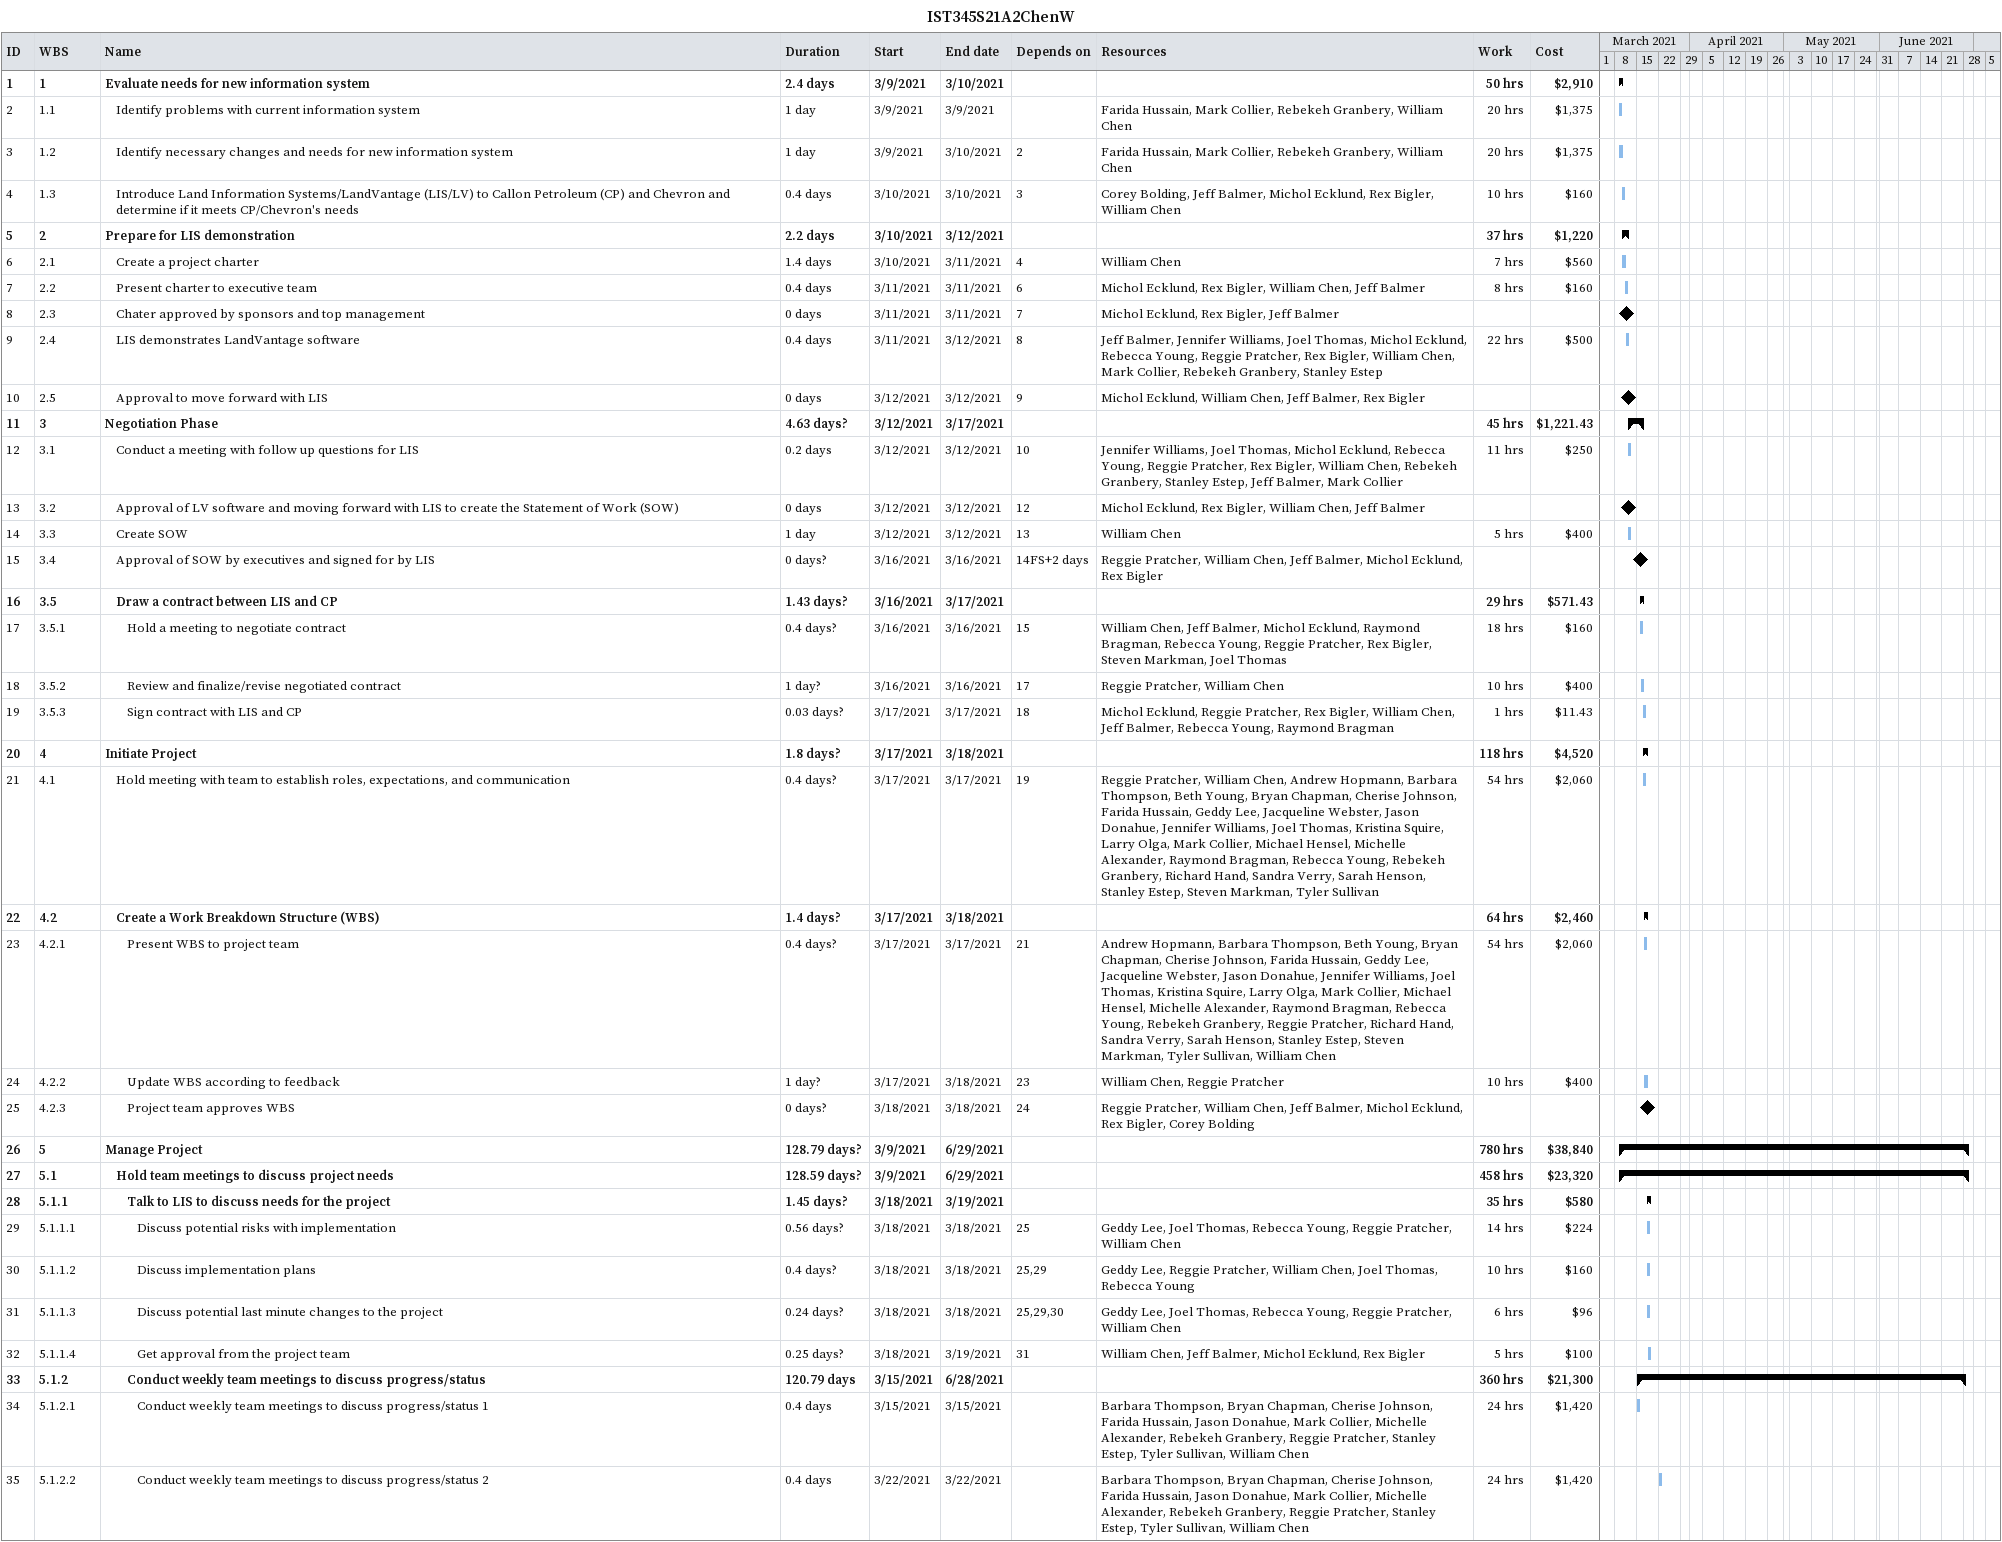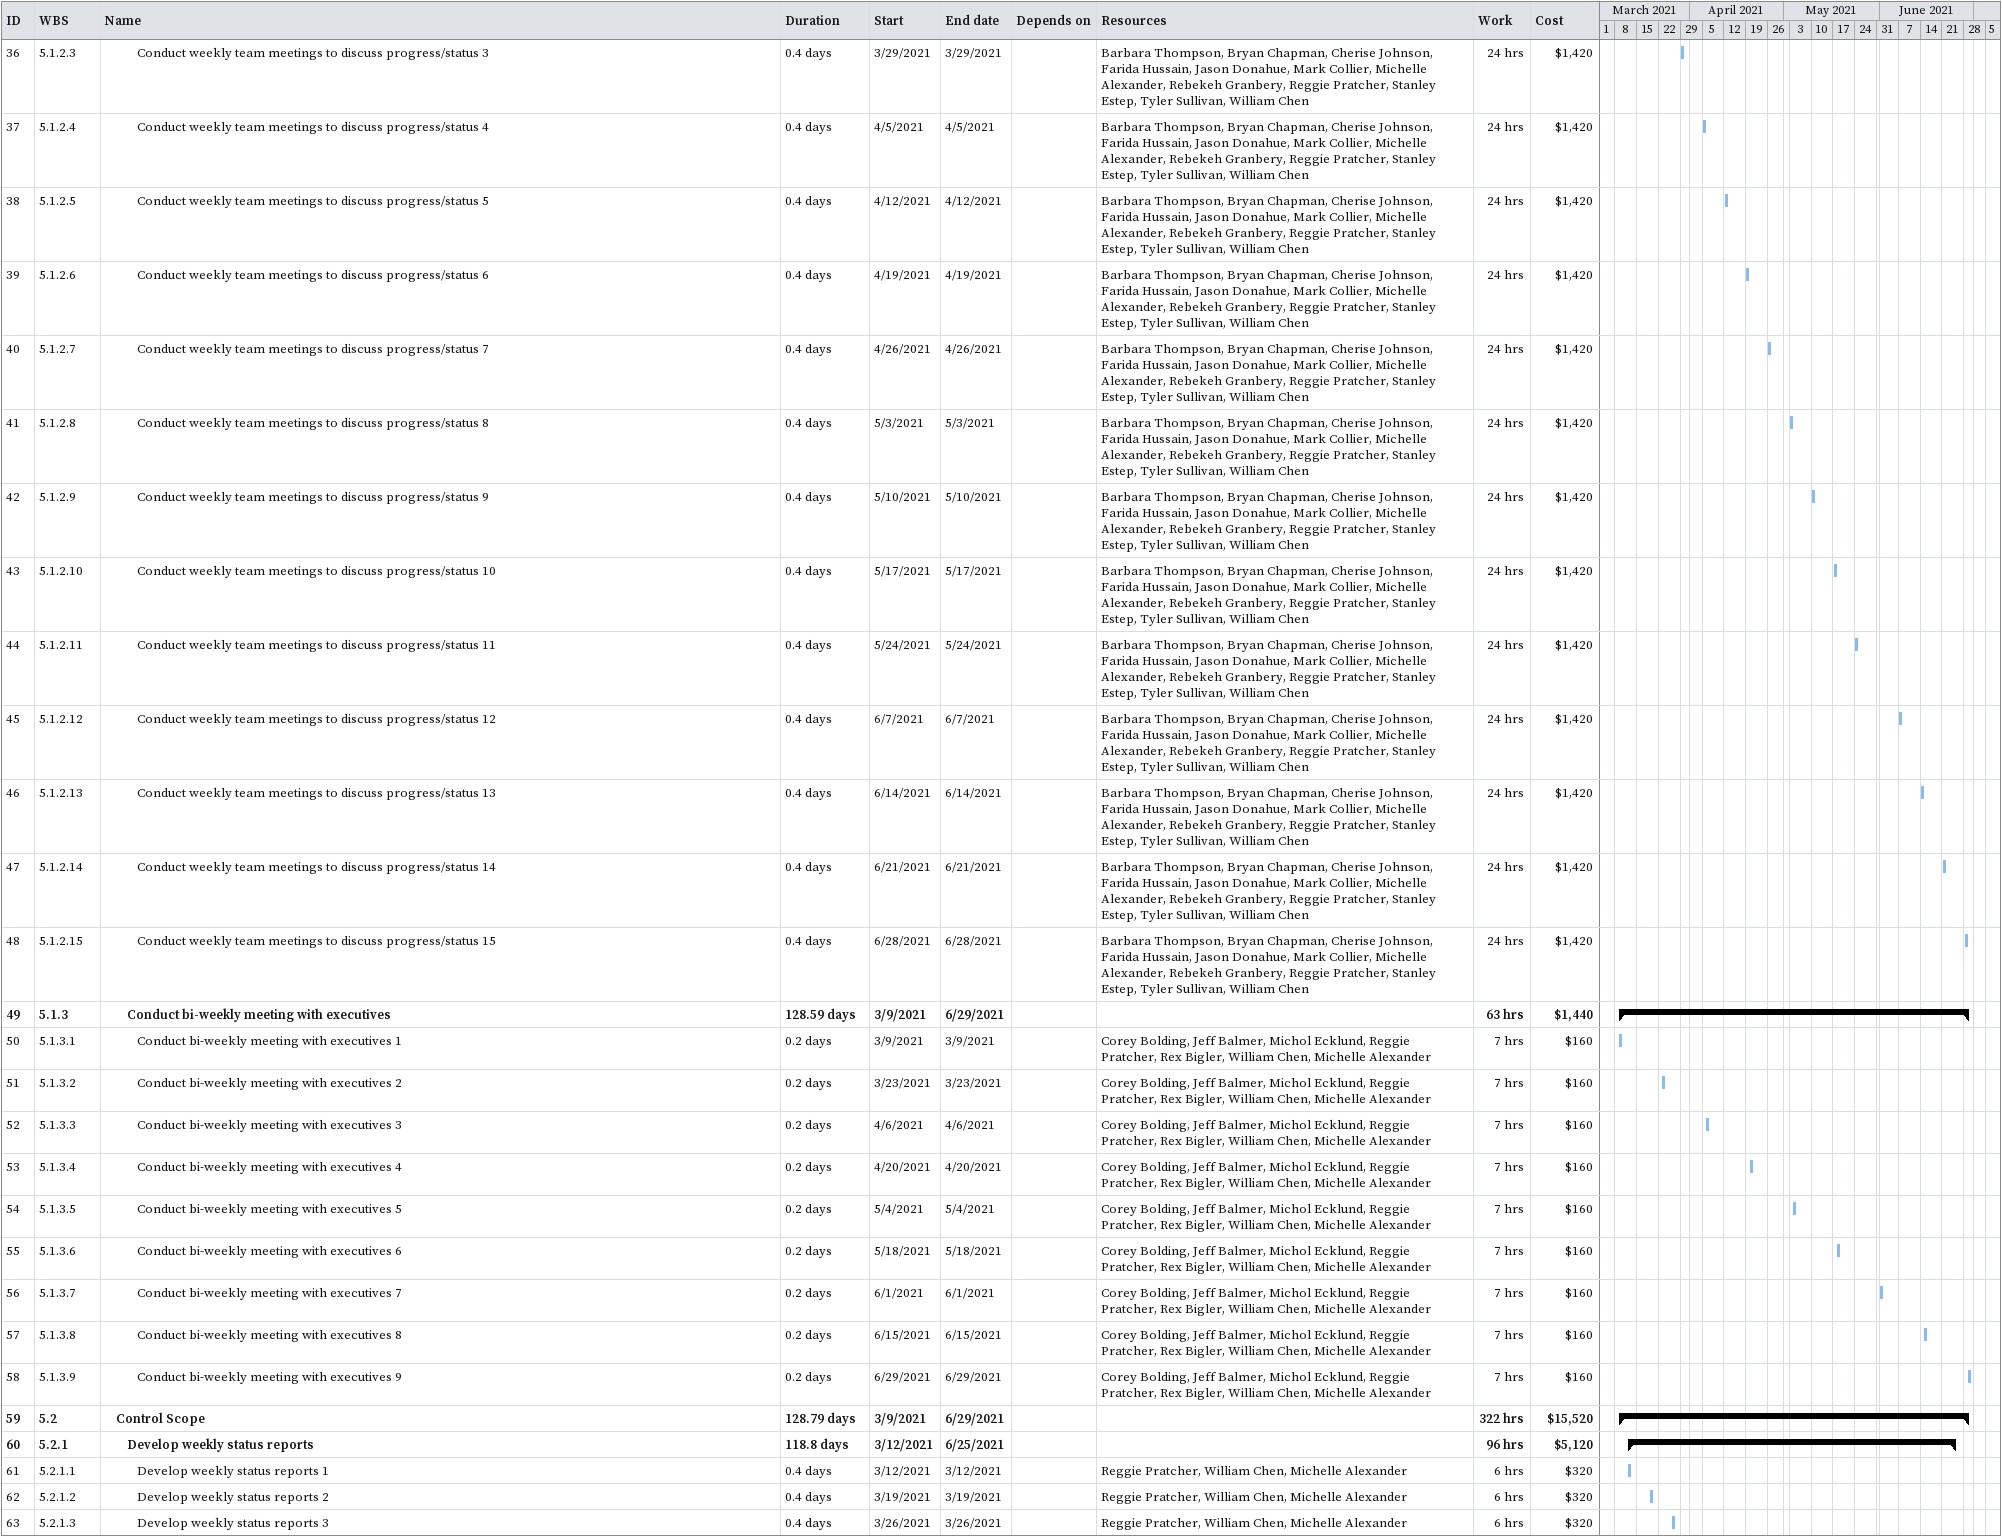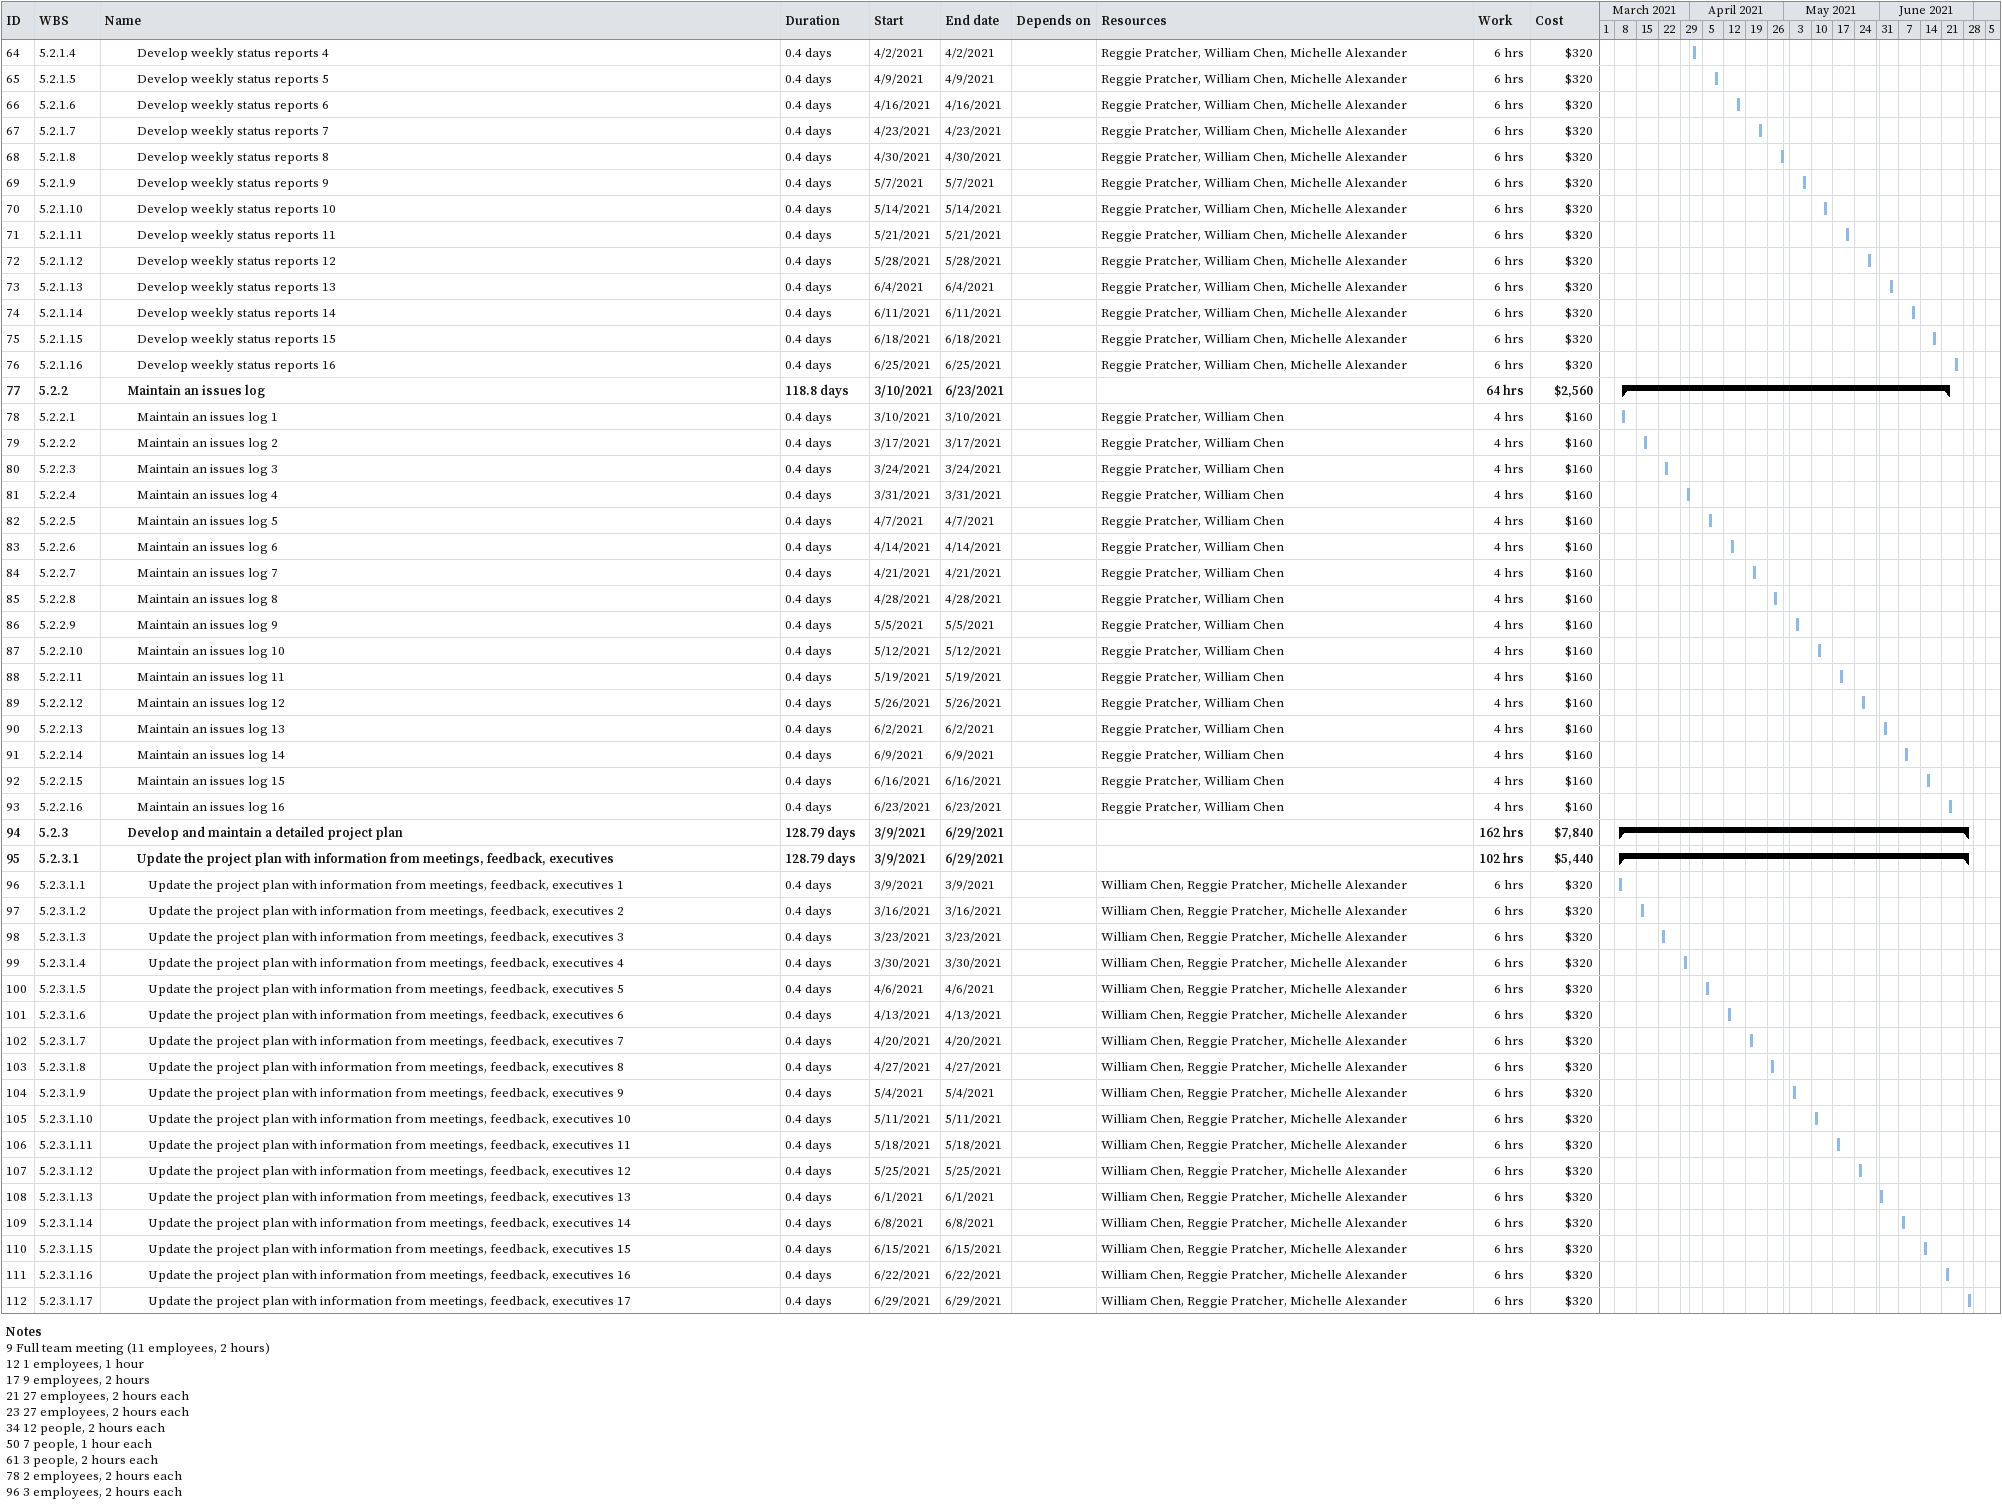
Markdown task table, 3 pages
IST345S21A2ChenW

| ID | WBS | Task | Duration | Start | Finish | Predecessors | Resources | Work (h) | Cost ($) |
|---|---|---|---|---|---|---|---|---|---|
| 1 | 1 | **Evaluate needs for new information system** | 2.4d | 2021-03-09 | 2021-03-10 |  |  | 50 | 2910 |
| 2 | 1.1 | Identify problems with current information system | 1d | 2021-03-09 | 2021-03-09 |  | Farida Hussain, Mark Collier, Rebekeh Granbery, William Chen | 20 | 1375 |
| 3 | 1.2 | Identify necessary changes and needs for new information system | 1d | 2021-03-09 | 2021-03-10 | 2 | Farida Hussain, Mark Collier, Rebekeh Granbery, William Chen | 20 | 1375 |
| 4 | 1.3 | Introduce Land Information Systems/LandVantage (LIS/LV) to Callon Petroleum (CP) and Chevron and determine if it meets CP/Chevron's needs | 0.4d | 2021-03-10 | 2021-03-10 | 3 | Corey Bolding, Jeff Balmer, Michol Ecklund, Rex Bigler, William Chen | 10 | 160 |
| 5 | 2 | **Prepare for LIS demonstration** | 2.2d | 2021-03-10 | 2021-03-12 |  |  | 37 | 1220 |
| 6 | 2.1 | Create a project charter | 1.4d | 2021-03-10 | 2021-03-11 | 4 | William Chen | 7 | 560 |
| 7 | 2.2 | Present charter to executive team | 0.4d | 2021-03-11 | 2021-03-11 | 6 | Michol Ecklund, Rex Bigler, William Chen, Jeff Balmer | 8 | 160 |
| 8 | 2.3 | Chater approved by sponsors and top management | 0d | 2021-03-11 | 2021-03-11 | 7 | Michol Ecklund, Rex Bigler, Jeff Balmer |  |  |
| 9 | 2.4 | LIS demonstrates LandVantage software | 0.4d | 2021-03-11 | 2021-03-12 | 8 | Jeff Balmer, Jennifer Williams, Joel Thomas, Michol Ecklund, Rebecca Young, Reggie Pratcher, Rex Bigler, William Chen, Mark Collier, Rebekeh Granbery, Stanley Estep | 22 | 500 |
| 10 | 2.5 | Approval to move forward with LIS | 0d | 2021-03-12 | 2021-03-12 | 9 | Michol Ecklund, William Chen, Jeff Balmer, Rex Bigler |  |  |
| 11 | 3 | **Negotiation Phase** | 4.63d? | 2021-03-12 | 2021-03-17 |  |  | 45 | 1221.43 |
| 12 | 3.1 | Conduct a meeting with follow up questions for LIS | 0.2d | 2021-03-12 | 2021-03-12 | 10 | Jennifer Williams, Joel Thomas, Michol Ecklund, Rebecca Young, Reggie Pratcher, Rex Bigler, William Chen, Rebekeh Granbery, Stanley Estep, Jeff Balmer, Mark Collier | 11 | 250 |
| 13 | 3.2 | Approval of LV software and moving forward with LIS to create the Statement of Work (SOW) | 0d | 2021-03-12 | 2021-03-12 | 12 | Michol Ecklund, Rex Bigler, William Chen, Jeff Balmer |  |  |
| 14 | 3.3 | Create SOW | 1d | 2021-03-12 | 2021-03-12 | 13 | William Chen | 5 | 400 |
| 15 | 3.4 | Approval of SOW by executives and signed for by LIS | 0d? | 2021-03-16 | 2021-03-16 | 14FS+2d | Reggie Pratcher, William Chen, Jeff Balmer, Michol Ecklund, Rex Bigler |  |  |
| 16 | 3.5 | **Draw a contract between LIS and CP** | 1.43d? | 2021-03-16 | 2021-03-17 |  |  | 29 | 571.43 |
| 17 | 3.5.1 | Hold a meeting to negotiate contract | 0.4d? | 2021-03-16 | 2021-03-16 | 15 | William Chen, Jeff Balmer, Michol Ecklund, Raymond Bragman, Rebecca Young, Reggie Pratcher, Rex Bigler, Steven Markman, Joel Thomas | 18 | 160 |
| 18 | 3.5.2 | Review and finalize/revise negotiated contract | 1d? | 2021-03-16 | 2021-03-16 | 17 | Reggie Pratcher, William Chen | 10 | 400 |
| 19 | 3.5.3 | Sign contract with LIS and CP | 0.03d? | 2021-03-17 | 2021-03-17 | 18 | Michol Ecklund, Reggie Pratcher, Rex Bigler, William Chen, Jeff Balmer, Rebecca Young, Raymond Bragman | 1 | 11.43 |
| 20 | 4 | **Initiate Project** | 1.8d? | 2021-03-17 | 2021-03-18 |  |  | 118 | 4520 |
| 21 | 4.1 | Hold meeting with team to establish roles, expectations, and communication | 0.4d? | 2021-03-17 | 2021-03-17 | 19 | Reggie Pratcher, William Chen, Andrew Hopmann, Barbara Thompson, Beth Young, Bryan Chapman, Cherise Johnson, Farida Hussain, Geddy Lee, Jacqueline Webster, Jason Donahue, Jennifer Williams, Joel Thomas, Kristina Squire, Larry Olga, Mark Collier, Michael Hensel, Michelle Alexander, Raymond Bragman, Rebecca Young, Rebekeh Granbery, Richard Hand, Sandra Verry, Sarah Henson, Stanley Estep, Steven Markman, Tyler Sullivan | 54 | 2060 |
| 22 | 4.2 | **Create a Work Breakdown Structure (WBS)** | 1.4d? | 2021-03-17 | 2021-03-18 |  |  | 64 | 2460 |
| 23 | 4.2.1 | Present WBS to project team | 0.4d? | 2021-03-17 | 2021-03-17 | 21 | Andrew Hopmann, Barbara Thompson, Beth Young, Bryan Chapman, Cherise Johnson, Farida Hussain, Geddy Lee, Jacqueline Webster, Jason Donahue, Jennifer Williams, Joel Thomas, Kristina Squire, Larry Olga, Mark Collier, Michael Hensel, Michelle Alexander, Raymond Bragman, Rebecca Young, Rebekeh Granbery, Reggie Pratcher, Richard Hand, Sandra Verry, Sarah Henson, Stanley Estep, Steven Markman, Tyler Sullivan, William Chen | 54 | 2060 |
| 24 | 4.2.2 | Update WBS according to feedback | 1d? | 2021-03-17 | 2021-03-18 | 23 | William Chen, Reggie Pratcher | 10 | 400 |
| 25 | 4.2.3 | Project team approves WBS | 0d? | 2021-03-18 | 2021-03-18 | 24 | Reggie Pratcher, William Chen, Jeff Balmer, Michol Ecklund, Rex Bigler, Corey Bolding |  |  |
| 26 | 5 | **Manage Project** | 128.79d? | 2021-03-09 | 2021-06-29 |  |  | 780 | 38840 |
| 27 | 5.1 | **Hold team meetings to discuss project needs** | 128.59d? | 2021-03-09 | 2021-06-29 |  |  | 458 | 23320 |
| 28 | 5.1.1 | **Talk to LIS to discuss needs for the project** | 1.45d? | 2021-03-18 | 2021-03-19 |  |  | 35 | 580 |
| 29 | 5.1.1.1 | Discuss potential risks with implementation | 0.56d? | 2021-03-18 | 2021-03-18 | 25 | Geddy Lee, Joel Thomas, Rebecca Young, Reggie Pratcher, William Chen | 14 | 224 |
| 30 | 5.1.1.2 | Discuss implementation plans | 0.4d? | 2021-03-18 | 2021-03-18 | 25, 29 | Geddy Lee, Reggie Pratcher, William Chen, Joel Thomas, Rebecca Young | 10 | 160 |
| 31 | 5.1.1.3 | Discuss potential last minute changes to the project | 0.24d? | 2021-03-18 | 2021-03-18 | 25, 29, 30 | Geddy Lee, Joel Thomas, Rebecca Young, Reggie Pratcher, William Chen | 6 | 96 |
| 32 | 5.1.1.4 | Get approval from the project team | 0.25d? | 2021-03-18 | 2021-03-19 | 31 | William Chen, Jeff Balmer, Michol Ecklund, Rex Bigler | 5 | 100 |
| 33 | 5.1.2 | **Conduct weekly team meetings to discuss progress/status** | 120.79d | 2021-03-15 | 2021-06-28 |  |  | 360 | 21300 |
| 34 | 5.1.2.1 | Conduct weekly team meetings to discuss progress/status 1 | 0.4d | 2021-03-15 | 2021-03-15 |  | Barbara Thompson, Bryan Chapman, Cherise Johnson, Farida Hussain, Jason Donahue, Mark Collier, Michelle Alexander, Rebekeh Granbery, Reggie Pratcher, Stanley Estep, Tyler Sullivan, William Chen | 24 | 1420 |
| 35 | 5.1.2.2 | Conduct weekly team meetings to discuss progress/status 2 | 0.4d | 2021-03-22 | 2021-03-22 |  | Barbara Thompson, Bryan Chapman, Cherise Johnson, Farida Hussain, Jason Donahue, Mark Collier, Michelle Alexander, Rebekeh Granbery, Reggie Pratcher, Stanley Estep, Tyler Sullivan, William Chen | 24 | 1420 |
| 36 | 5.1.2.3 | Conduct weekly team meetings to discuss progress/status 3 | 0.4d | 2021-03-29 | 2021-03-29 |  | Barbara Thompson, Bryan Chapman, Cherise Johnson, Farida Hussain, Jason Donahue, Mark Collier, Michelle Alexander, Rebekeh Granbery, Reggie Pratcher, Stanley Estep, Tyler Sullivan, William Chen | 24 | 1420 |
| 37 | 5.1.2.4 | Conduct weekly team meetings to discuss progress/status 4 | 0.4d | 2021-04-05 | 2021-04-05 |  | Barbara Thompson, Bryan Chapman, Cherise Johnson, Farida Hussain, Jason Donahue, Mark Collier, Michelle Alexander, Rebekeh Granbery, Reggie Pratcher, Stanley Estep, Tyler Sullivan, William Chen | 24 | 1420 |
| 38 | 5.1.2.5 | Conduct weekly team meetings to discuss progress/status 5 | 0.4d | 2021-04-12 | 2021-04-12 |  | Barbara Thompson, Bryan Chapman, Cherise Johnson, Farida Hussain, Jason Donahue, Mark Collier, Michelle Alexander, Rebekeh Granbery, Reggie Pratcher, Stanley Estep, Tyler Sullivan, William Chen | 24 | 1420 |
| 39 | 5.1.2.6 | Conduct weekly team meetings to discuss progress/status 6 | 0.4d | 2021-04-19 | 2021-04-19 |  | Barbara Thompson, Bryan Chapman, Cherise Johnson, Farida Hussain, Jason Donahue, Mark Collier, Michelle Alexander, Rebekeh Granbery, Reggie Pratcher, Stanley Estep, Tyler Sullivan, William Chen | 24 | 1420 |
| 40 | 5.1.2.7 | Conduct weekly team meetings to discuss progress/status 7 | 0.4d | 2021-04-26 | 2021-04-26 |  | Barbara Thompson, Bryan Chapman, Cherise Johnson, Farida Hussain, Jason Donahue, Mark Collier, Michelle Alexander, Rebekeh Granbery, Reggie Pratcher, Stanley Estep, Tyler Sullivan, William Chen | 24 | 1420 |
| 41 | 5.1.2.8 | Conduct weekly team meetings to discuss progress/status 8 | 0.4d | 2021-05-03 | 2021-05-03 |  | Barbara Thompson, Bryan Chapman, Cherise Johnson, Farida Hussain, Jason Donahue, Mark Collier, Michelle Alexander, Rebekeh Granbery, Reggie Pratcher, Stanley Estep, Tyler Sullivan, William Chen | 24 | 1420 |
| 42 | 5.1.2.9 | Conduct weekly team meetings to discuss progress/status 9 | 0.4d | 2021-05-10 | 2021-05-10 |  | Barbara Thompson, Bryan Chapman, Cherise Johnson, Farida Hussain, Jason Donahue, Mark Collier, Michelle Alexander, Rebekeh Granbery, Reggie Pratcher, Stanley Estep, Tyler Sullivan, William Chen | 24 | 1420 |
| 43 | 5.1.2.10 | Conduct weekly team meetings to discuss progress/status 10 | 0.4d | 2021-05-17 | 2021-05-17 |  | Barbara Thompson, Bryan Chapman, Cherise Johnson, Farida Hussain, Jason Donahue, Mark Collier, Michelle Alexander, Rebekeh Granbery, Reggie Pratcher, Stanley Estep, Tyler Sullivan, William Chen | 24 | 1420 |
| 44 | 5.1.2.11 | Conduct weekly team meetings to discuss progress/status 11 | 0.4d | 2021-05-24 | 2021-05-24 |  | Barbara Thompson, Bryan Chapman, Cherise Johnson, Farida Hussain, Jason Donahue, Mark Collier, Michelle Alexander, Rebekeh Granbery, Reggie Pratcher, Stanley Estep, Tyler Sullivan, William Chen | 24 | 1420 |
| 45 | 5.1.2.12 | Conduct weekly team meetings to discuss progress/status 12 | 0.4d | 2021-06-07 | 2021-06-07 |  | Barbara Thompson, Bryan Chapman, Cherise Johnson, Farida Hussain, Jason Donahue, Mark Collier, Michelle Alexander, Rebekeh Granbery, Reggie Pratcher, Stanley Estep, Tyler Sullivan, William Chen | 24 | 1420 |
| 46 | 5.1.2.13 | Conduct weekly team meetings to discuss progress/status 13 | 0.4d | 2021-06-14 | 2021-06-14 |  | Barbara Thompson, Bryan Chapman, Cherise Johnson, Farida Hussain, Jason Donahue, Mark Collier, Michelle Alexander, Rebekeh Granbery, Reggie Pratcher, Stanley Estep, Tyler Sullivan, William Chen | 24 | 1420 |
| 47 | 5.1.2.14 | Conduct weekly team meetings to discuss progress/status 14 | 0.4d | 2021-06-21 | 2021-06-21 |  | Barbara Thompson, Bryan Chapman, Cherise Johnson, Farida Hussain, Jason Donahue, Mark Collier, Michelle Alexander, Rebekeh Granbery, Reggie Pratcher, Stanley Estep, Tyler Sullivan, William Chen | 24 | 1420 |
| 48 | 5.1.2.15 | Conduct weekly team meetings to discuss progress/status 15 | 0.4d | 2021-06-28 | 2021-06-28 |  | Barbara Thompson, Bryan Chapman, Cherise Johnson, Farida Hussain, Jason Donahue, Mark Collier, Michelle Alexander, Rebekeh Granbery, Reggie Pratcher, Stanley Estep, Tyler Sullivan, William Chen | 24 | 1420 |
| 49 | 5.1.3 | **Conduct bi-weekly meeting with executives** | 128.59d | 2021-03-09 | 2021-06-29 |  |  | 63 | 1440 |
| 50 | 5.1.3.1 | Conduct bi-weekly meeting with executives 1 | 0.2d | 2021-03-09 | 2021-03-09 |  | Corey Bolding, Jeff Balmer, Michol Ecklund, Reggie Pratcher, Rex Bigler, William Chen, Michelle Alexander | 7 | 160 |
| 51 | 5.1.3.2 | Conduct bi-weekly meeting with executives 2 | 0.2d | 2021-03-23 | 2021-03-23 |  | Corey Bolding, Jeff Balmer, Michol Ecklund, Reggie Pratcher, Rex Bigler, William Chen, Michelle Alexander | 7 | 160 |
| 52 | 5.1.3.3 | Conduct bi-weekly meeting with executives 3 | 0.2d | 2021-04-06 | 2021-04-06 |  | Corey Bolding, Jeff Balmer, Michol Ecklund, Reggie Pratcher, Rex Bigler, William Chen, Michelle Alexander | 7 | 160 |
| 53 | 5.1.3.4 | Conduct bi-weekly meeting with executives 4 | 0.2d | 2021-04-20 | 2021-04-20 |  | Corey Bolding, Jeff Balmer, Michol Ecklund, Reggie Pratcher, Rex Bigler, William Chen, Michelle Alexander | 7 | 160 |
| 54 | 5.1.3.5 | Conduct bi-weekly meeting with executives 5 | 0.2d | 2021-05-04 | 2021-05-04 |  | Corey Bolding, Jeff Balmer, Michol Ecklund, Reggie Pratcher, Rex Bigler, William Chen, Michelle Alexander | 7 | 160 |
| 55 | 5.1.3.6 | Conduct bi-weekly meeting with executives 6 | 0.2d | 2021-05-18 | 2021-05-18 |  | Corey Bolding, Jeff Balmer, Michol Ecklund, Reggie Pratcher, Rex Bigler, William Chen, Michelle Alexander | 7 | 160 |
| 56 | 5.1.3.7 | Conduct bi-weekly meeting with executives 7 | 0.2d | 2021-06-01 | 2021-06-01 |  | Corey Bolding, Jeff Balmer, Michol Ecklund, Reggie Pratcher, Rex Bigler, William Chen, Michelle Alexander | 7 | 160 |
| 57 | 5.1.3.8 | Conduct bi-weekly meeting with executives 8 | 0.2d | 2021-06-15 | 2021-06-15 |  | Corey Bolding, Jeff Balmer, Michol Ecklund, Reggie Pratcher, Rex Bigler, William Chen, Michelle Alexander | 7 | 160 |
| 58 | 5.1.3.9 | Conduct bi-weekly meeting with executives 9 | 0.2d | 2021-06-29 | 2021-06-29 |  | Corey Bolding, Jeff Balmer, Michol Ecklund, Reggie Pratcher, Rex Bigler, William Chen, Michelle Alexander | 7 | 160 |
| 59 | 5.2 | **Control Scope** | 128.79d | 2021-03-09 | 2021-06-29 |  |  | 322 | 15520 |
| 60 | 5.2.1 | **Develop weekly status reports** | 118.8d | 2021-03-12 | 2021-06-25 |  |  | 96 | 5120 |
| 61 | 5.2.1.1 | Develop weekly status reports 1 | 0.4d | 2021-03-12 | 2021-03-12 |  | Reggie Pratcher, William Chen, Michelle Alexander | 6 | 320 |
| 62 | 5.2.1.2 | Develop weekly status reports 2 | 0.4d | 2021-03-19 | 2021-03-19 |  | Reggie Pratcher, William Chen, Michelle Alexander | 6 | 320 |
| 63 | 5.2.1.3 | Develop weekly status reports 3 | 0.4d | 2021-03-26 | 2021-03-26 |  | Reggie Pratcher, William Chen, Michelle Alexander | 6 | 320 |
| 64 | 5.2.1.4 | Develop weekly status reports 4 | 0.4d | 2021-04-02 | 2021-04-02 |  | Reggie Pratcher, William Chen, Michelle Alexander | 6 | 320 |
| 65 | 5.2.1.5 | Develop weekly status reports 5 | 0.4d | 2021-04-09 | 2021-04-09 |  | Reggie Pratcher, William Chen, Michelle Alexander | 6 | 320 |
| 66 | 5.2.1.6 | Develop weekly status reports 6 | 0.4d | 2021-04-16 | 2021-04-16 |  | Reggie Pratcher, William Chen, Michelle Alexander | 6 | 320 |
| 67 | 5.2.1.7 | Develop weekly status reports 7 | 0.4d | 2021-04-23 | 2021-04-23 |  | Reggie Pratcher, William Chen, Michelle Alexander | 6 | 320 |
| 68 | 5.2.1.8 | Develop weekly status reports 8 | 0.4d | 2021-04-30 | 2021-04-30 |  | Reggie Pratcher, William Chen, Michelle Alexander | 6 | 320 |
| 69 | 5.2.1.9 | Develop weekly status reports 9 | 0.4d | 2021-05-07 | 2021-05-07 |  | Reggie Pratcher, William Chen, Michelle Alexander | 6 | 320 |
| 70 | 5.2.1.10 | Develop weekly status reports 10 | 0.4d | 2021-05-14 | 2021-05-14 |  | Reggie Pratcher, William Chen, Michelle Alexander | 6 | 320 |
| 71 | 5.2.1.11 | Develop weekly status reports 11 | 0.4d | 2021-05-21 | 2021-05-21 |  | Reggie Pratcher, William Chen, Michelle Alexander | 6 | 320 |
| 72 | 5.2.1.12 | Develop weekly status reports 12 | 0.4d | 2021-05-28 | 2021-05-28 |  | Reggie Pratcher, William Chen, Michelle Alexander | 6 | 320 |
| 73 | 5.2.1.13 | Develop weekly status reports 13 | 0.4d | 2021-06-04 | 2021-06-04 |  | Reggie Pratcher, William Chen, Michelle Alexander | 6 | 320 |
| 74 | 5.2.1.14 | Develop weekly status reports 14 | 0.4d | 2021-06-11 | 2021-06-11 |  | Reggie Pratcher, William Chen, Michelle Alexander | 6 | 320 |
| 75 | 5.2.1.15 | Develop weekly status reports 15 | 0.4d | 2021-06-18 | 2021-06-18 |  | Reggie Pratcher, William Chen, Michelle Alexander | 6 | 320 |
| 76 | 5.2.1.16 | Develop weekly status reports 16 | 0.4d | 2021-06-25 | 2021-06-25 |  | Reggie Pratcher, William Chen, Michelle Alexander | 6 | 320 |
| 77 | 5.2.2 | **Maintain an issues log** | 118.8d | 2021-03-10 | 2021-06-23 |  |  | 64 | 2560 |
| 78 | 5.2.2.1 | Maintain an issues log 1 | 0.4d | 2021-03-10 | 2021-03-10 |  | Reggie Pratcher, William Chen | 4 | 160 |
| 79 | 5.2.2.2 | Maintain an issues log 2 | 0.4d | 2021-03-17 | 2021-03-17 |  | Reggie Pratcher, William Chen | 4 | 160 |
| 80 | 5.2.2.3 | Maintain an issues log 3 | 0.4d | 2021-03-24 | 2021-03-24 |  | Reggie Pratcher, William Chen | 4 | 160 |
| 81 | 5.2.2.4 | Maintain an issues log 4 | 0.4d | 2021-03-31 | 2021-03-31 |  | Reggie Pratcher, William Chen | 4 | 160 |
| 82 | 5.2.2.5 | Maintain an issues log 5 | 0.4d | 2021-04-07 | 2021-04-07 |  | Reggie Pratcher, William Chen | 4 | 160 |
| 83 | 5.2.2.6 | Maintain an issues log 6 | 0.4d | 2021-04-14 | 2021-04-14 |  | Reggie Pratcher, William Chen | 4 | 160 |
| 84 | 5.2.2.7 | Maintain an issues log 7 | 0.4d | 2021-04-21 | 2021-04-21 |  | Reggie Pratcher, William Chen | 4 | 160 |
| 85 | 5.2.2.8 | Maintain an issues log 8 | 0.4d | 2021-04-28 | 2021-04-28 |  | Reggie Pratcher, William Chen | 4 | 160 |
| 86 | 5.2.2.9 | Maintain an issues log 9 | 0.4d | 2021-05-05 | 2021-05-05 |  | Reggie Pratcher, William Chen | 4 | 160 |
| 87 | 5.2.2.10 | Maintain an issues log 10 | 0.4d | 2021-05-12 | 2021-05-12 |  | Reggie Pratcher, William Chen | 4 | 160 |
| 88 | 5.2.2.11 | Maintain an issues log 11 | 0.4d | 2021-05-19 | 2021-05-19 |  | Reggie Pratcher, William Chen | 4 | 160 |
| 89 | 5.2.2.12 | Maintain an issues log 12 | 0.4d | 2021-05-26 | 2021-05-26 |  | Reggie Pratcher, William Chen | 4 | 160 |
| 90 | 5.2.2.13 | Maintain an issues log 13 | 0.4d | 2021-06-02 | 2021-06-02 |  | Reggie Pratcher, William Chen | 4 | 160 |
| 91 | 5.2.2.14 | Maintain an issues log 14 | 0.4d | 2021-06-09 | 2021-06-09 |  | Reggie Pratcher, William Chen | 4 | 160 |
| 92 | 5.2.2.15 | Maintain an issues log 15 | 0.4d | 2021-06-16 | 2021-06-16 |  | Reggie Pratcher, William Chen | 4 | 160 |
| 93 | 5.2.2.16 | Maintain an issues log 16 | 0.4d | 2021-06-23 | 2021-06-23 |  | Reggie Pratcher, William Chen | 4 | 160 |
| 94 | 5.2.3 | **Develop and maintain a detailed project plan** | 128.79d | 2021-03-09 | 2021-06-29 |  |  | 162 | 7840 |
| 95 | 5.2.3.1 | **Update the project plan with information from meetings, feedback, executives** | 128.79d | 2021-03-09 | 2021-06-29 |  |  | 102 | 5440 |
| 96 | 5.2.3.1.1 | Update the project plan with information from meetings, feedback, executives 1 | 0.4d | 2021-03-09 | 2021-03-09 |  | William Chen, Reggie Pratcher, Michelle Alexander | 6 | 320 |
| 97 | 5.2.3.1.2 | Update the project plan with information from meetings, feedback, executives 2 | 0.4d | 2021-03-16 | 2021-03-16 |  | William Chen, Reggie Pratcher, Michelle Alexander | 6 | 320 |
| 98 | 5.2.3.1.3 | Update the project plan with information from meetings, feedback, executives 3 | 0.4d | 2021-03-23 | 2021-03-23 |  | William Chen, Reggie Pratcher, Michelle Alexander | 6 | 320 |
| 99 | 5.2.3.1.4 | Update the project plan with information from meetings, feedback, executives 4 | 0.4d | 2021-03-30 | 2021-03-30 |  | William Chen, Reggie Pratcher, Michelle Alexander | 6 | 320 |
| 100 | 5.2.3.1.5 | Update the project plan with information from meetings, feedback, executives 5 | 0.4d | 2021-04-06 | 2021-04-06 |  | William Chen, Reggie Pratcher, Michelle Alexander | 6 | 320 |
| 101 | 5.2.3.1.6 | Update the project plan with information from meetings, feedback, executives 6 | 0.4d | 2021-04-13 | 2021-04-13 |  | William Chen, Reggie Pratcher, Michelle Alexander | 6 | 320 |
| 102 | 5.2.3.1.7 | Update the project plan with information from meetings, feedback, executives 7 | 0.4d | 2021-04-20 | 2021-04-20 |  | William Chen, Reggie Pratcher, Michelle Alexander | 6 | 320 |
| 103 | 5.2.3.1.8 | Update the project plan with information from meetings, feedback, executives 8 | 0.4d | 2021-04-27 | 2021-04-27 |  | William Chen, Reggie Pratcher, Michelle Alexander | 6 | 320 |
| 104 | 5.2.3.1.9 | Update the project plan with information from meetings, feedback, executives 9 | 0.4d | 2021-05-04 | 2021-05-04 |  | William Chen, Reggie Pratcher, Michelle Alexander | 6 | 320 |
| 105 | 5.2.3.1.10 | Update the project plan with information from meetings, feedback, executives 10 | 0.4d | 2021-05-11 | 2021-05-11 |  | William Chen, Reggie Pratcher, Michelle Alexander | 6 | 320 |
| 106 | 5.2.3.1.11 | Update the project plan with information from meetings, feedback, executives 11 | 0.4d | 2021-05-18 | 2021-05-18 |  | William Chen, Reggie Pratcher, Michelle Alexander | 6 | 320 |
| 107 | 5.2.3.1.12 | Update the project plan with information from meetings, feedback, executives 12 | 0.4d | 2021-05-25 | 2021-05-25 |  | William Chen, Reggie Pratcher, Michelle Alexander | 6 | 320 |
| 108 | 5.2.3.1.13 | Update the project plan with information from meetings, feedback, executives 13 | 0.4d | 2021-06-01 | 2021-06-01 |  | William Chen, Reggie Pratcher, Michelle Alexander | 6 | 320 |
| 109 | 5.2.3.1.14 | Update the project plan with information from meetings, feedback, executives 14 | 0.4d | 2021-06-08 | 2021-06-08 |  | William Chen, Reggie Pratcher, Michelle Alexander | 6 | 320 |
| 110 | 5.2.3.1.15 | Update the project plan with information from meetings, feedback, executives 15 | 0.4d | 2021-06-15 | 2021-06-15 |  | William Chen, Reggie Pratcher, Michelle Alexander | 6 | 320 |
| 111 | 5.2.3.1.16 | Update the project plan with information from meetings, feedback, executives 16 | 0.4d | 2021-06-22 | 2021-06-22 |  | William Chen, Reggie Pratcher, Michelle Alexander | 6 | 320 |
| 112 | 5.2.3.1.17 | Update the project plan with information from meetings, feedback, executives 17 | 0.4d | 2021-06-29 | 2021-06-29 |  | William Chen, Reggie Pratcher, Michelle Alexander | 6 | 320 |

Notes
- 9: Full team meeting (11 employees, 2 hours)
- 12: 1 employees, 1 hour
- 17: 9 employees, 2 hours
- 21: 27 employees, 2 hours each
- 23: 27 employees, 2 hours each
- 34: 12 people, 2 hours each
- 50: 7 people, 1 hour each
- 61: 3 people, 2 hours each
- 78: 2 employees, 2 hours each
- 96: 3 employees, 2 hours each
